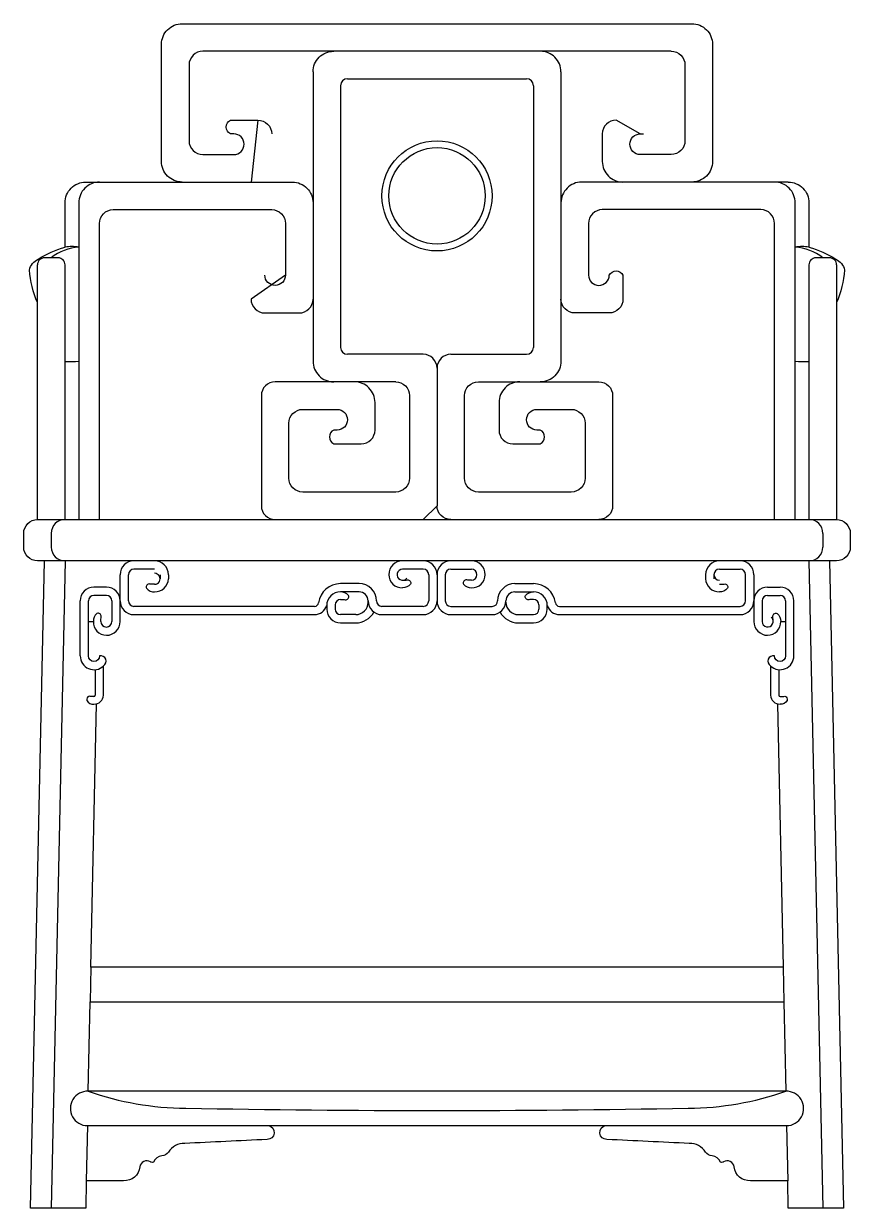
# Model space of a CAD drawing. Header units: inches. Extents: x 10 to 52.5, y 12.2 to 37.
# Drawn here: x 14.091 to 14.691, y 23.981 to 24.841 of the extents above; entities that cross this region are included whole.
import ezdxf

# ---------------------------------------------------------------- set-up
doc = ezdxf.new("R2010")
doc.units = ezdxf.units.IN
doc.header["$MEASUREMENT"] = 0
doc.layers.add('02', color=2, linetype='Continuous')
doc.layers.add('4', color=4, linetype='Continuous')

msp = doc.modelspace()

# ---------------------------------------------------------------- linework, layer by layer
at = {"layer": '02'}
for p, q in [((14.16732, 24.42222), (14.16732, 24.44122)), ((14.18632, 24.44522), (14.17132, 24.44522)), ((14.19032, 24.44122), (14.19032, 24.43822)), ((14.19632, 24.44122), (14.19632, 24.43822)), ((14.38132, 24.44522), (14.36632, 24.44522)), ((14.38532, 24.44122), (14.38532, 24.42222)), ((14.39132, 24.44122), (14.39132, 24.42222)), ((14.39732, 24.44122), (14.39732, 24.42222)), ((14.40132, 24.44522), (14.41632, 24.44522)), ((14.58632, 24.44122), (14.58632, 24.43822)), ((14.59232, 24.44122), (14.59232, 24.43822)), ((14.59632, 24.44522), (14.61132, 24.44522)), ((14.61532, 24.42222), (14.61532, 24.44122)), ((14.33482, 24.43472), (14.32126, 24.43472)), ((14.44782, 24.43472), (14.46137, 24.43472)), ((14.15132, 24.43222), (14.14232, 24.43222)), ((14.15132, 24.42622), (14.14232, 24.42622)), ((14.33482, 24.42872), (14.32126, 24.42872)), ((14.44782, 24.42872), (14.46137, 24.42872)), ((14.63132, 24.43222), (14.64032, 24.43222)), ((14.63132, 24.42622), (14.64032, 24.42622)), ((14.13232, 24.38222), (14.13232, 24.42222)), ((14.15532, 24.42222), (14.15532, 24.40722)), ((14.30243, 24.41822), (14.17132, 24.41822)), ((14.31732, 24.41927), (14.31732, 24.41622)), ((14.34132, 24.42122), (14.34132, 24.42222)), ((14.38132, 24.41822), (14.35132, 24.41822)), ((14.40132, 24.41822), (14.43132, 24.41822)), ((14.44132, 24.42122), (14.44132, 24.42222)), ((14.46532, 24.41927), (14.46532, 24.41622)), ((14.4802, 24.41822), (14.61132, 24.41822)), ((14.62732, 24.42222), (14.62732, 24.40722)), ((14.65032, 24.38222), (14.65032, 24.42222)), ((14.33232, 24.41222), (14.32132, 24.41222)), ((14.45032, 24.41222), (14.46132, 24.41222)), ((14.14322, 24.37226), (14.14322, 24.35371)), ((14.63941, 24.37226), (14.63941, 24.35371))]:
    msp.add_line(p, q, dxfattribs=at)
for points in [[(14.18632, 24.43422, -0.02748), (14.18289, 24.43442, 0.609909), (14.18048, 24.43135, 0.237863), (14.18637, 24.42877)], [(14.36632, 24.43722, 0.02748), (14.36974, 24.43742, -0.609909), (14.37216, 24.43435, -0.237863), (14.36626, 24.43177, -0.440769)], [(14.41632, 24.43722, -0.02748), (14.41289, 24.43742, 0.609909), (14.41048, 24.43435, 0.237863), (14.41637, 24.43177, 0.440769)], [(14.59632, 24.43422, 0.02748), (14.59974, 24.43442, -0.609909), (14.60216, 24.43135, -0.237863), (14.59626, 24.42877)], [(14.32132, 24.42327, -0.02748), (14.32474, 24.42307, 0.609909), (14.32716, 24.42614, 0.237863), (14.32126, 24.42872)], [(14.46132, 24.42327, 0.02748), (14.45789, 24.42307, -0.609909), (14.45548, 24.42614, -0.237863), (14.46137, 24.42872)], [(14.14732, 24.40722, -0.02748), (14.14752, 24.41064, 0.609909), (14.14445, 24.41306, 0.237863), (14.14187, 24.40717, 0.440769)], [(14.63532, 24.40722, 0.02748), (14.63511, 24.41064, -0.609909), (14.63818, 24.41306, -0.237863), (14.64077, 24.40717, -0.440769)], [(14.14222, 24.35271, -0.02748), (14.1388, 24.35291, 0.46567), (14.13724, 24.34984, 0.343837), (14.14227, 24.34726)], [(14.64041, 24.35271, 0.02748), (14.64383, 24.35291, -0.46567), (14.64539, 24.34984, -0.343837), (14.64036, 24.34726)]]:
    msp.add_lwpolyline(points, format="xyb", dxfattribs=at)
msp.add_circle((14.39132, 24.71622), 0.04, dxfattribs=at)
for centre, radius, start, end in [((14.17132, 24.44122), 0.01, 90, 180), ((14.18632, 24.44122), 0.01, 0, 90), ((14.36632, 24.44122), 0.01, 90, 180), ((14.38132, 24.44122), 0.01, 0, 90), ((14.40132, 24.44122), 0.01, 90, 180), ((14.41632, 24.44122), 0.01, 0, 90), ((14.59632, 24.44122), 0.01, 90, 180), ((14.61132, 24.44122), 0.01, 0, 90), ((14.17132, 24.44122), 0.004, 90, 180), ((14.18632, 24.43822), 0.004, 270, 90.05835), ((14.36594, 24.44139), 0.00963, 181.03234, 271.90591), ((14.36632, 24.44122), 0.004, 90, 320.56989), ((14.38132, 24.44122), 0.004, 0, 90), ((14.40132, 24.44122), 0.004, 90, 180), ((14.41632, 24.44122), 0.004, 270, 89.99996), ((14.41669, 24.44139), 0.00963, 268.09409, 358.96766), ((14.59632, 24.44122), 0.004, 90, 269.86312), ((14.61132, 24.44122), 0.004, 0, 90), ((14.18669, 24.43839), 0.00963, 268.09409, 358.96766), ((14.32126, 24.41872), 0.016, 90, 172.43916), ((14.33482, 24.42222), 0.0125, 0, 90), ((14.44782, 24.42222), 0.0125, 90, 180), ((14.46137, 24.41872), 0.016, 7.56084, 90), ((14.59594, 24.43839), 0.00963, 181.03234, 271.90591), ((14.14232, 24.42222), 0.01, 90, 180), ((14.14232, 24.42222), 0.004, 90, 180), ((14.15132, 24.42222), 0.01, 0, 90), ((14.15132, 24.42222), 0.004, 0, 90), ((14.32126, 24.41872), 0.01, 90, 180), ((14.33482, 24.42222), 0.0065, 0, 90), ((14.44782, 24.42222), 0.0065, 90, 180), ((14.46137, 24.41872), 0.01, 0, 90), ((14.63132, 24.42222), 0.01, 90, 180), ((14.63132, 24.42222), 0.004, 90, 180), ((14.64032, 24.42222), 0.01, 0, 90), ((14.64032, 24.42222), 0.004, 0, 90), ((14.17132, 24.42222), 0.004, 180, 270), ((14.30243, 24.42122), 0.003, 270, 352.43916), ((14.32132, 24.41927), 0.004, 90, 180), ((14.32132, 24.41622), 0.004, 180, 270), ((14.33232, 24.42122), 0.009, 270, 0), ((14.35132, 24.42222), 0.01, 180, 270), ((14.35132, 24.42222), 0.004, 180, 270), ((14.38132, 24.42222), 0.004, 270, 0), ((14.40132, 24.42222), 0.004, 180, 270), ((14.43132, 24.42222), 0.004, 270, 0), ((14.45032, 24.42122), 0.009, 180, 270), ((14.46132, 24.41927), 0.004, 0, 90), ((14.46132, 24.41622), 0.004, 270, 0), ((14.4802, 24.42122), 0.003, 187.56084, 270), ((14.61132, 24.42222), 0.004, 270, 0), ((14.15132, 24.40722), 0.004, 180, 359.99998), ((14.63132, 24.40722), 0.004, 180, 50.52426), ((14.14232, 24.38222), 0.01, 180, 313.67251), ((14.64032, 24.38222), 0.01, 226.32747, 359.99998), ((14.14222, 24.35371), 0.001, 270, 0), ((14.1425, 24.35398), 0.00673, 268.08242, 357.66455), ((14.64041, 24.35371), 0.001, 180, 270), ((14.20999, 24.26995), 0.21603, 250.57106, 269.74284), ((14.57264, 24.26995), 0.21603, 270.25716, 289.42894), ((14.39132, 33.83566), 9.78344, 268.932371, 271.067629)]:
    msp.add_arc(centre, radius, start, end, dxfattribs=at)
at = {"layer": '4'}
for p, q in [((14.48132, 24.80622), (14.48132, 24.59622)), ((14.32132, 24.79622), (14.32132, 24.60622)), ((14.32632, 24.80122), (14.45632, 24.80122)), ((14.46132, 24.79622), (14.46132, 24.60622)), ((14.25132, 24.75372), (14.25132, 24.75372)), ((14.53132, 24.75372), (14.53132, 24.75372)), ((14.38132, 24.60122), (14.32632, 24.60122)), ((14.40132, 24.60122), (14.45632, 24.60122)), ((14.39132, 24.59122), (14.39132, 24.49122)), ((14.10132, 24.48122), (14.68132, 24.48122)), ((14.11132, 24.47122), (14.11132, 24.46122)), ((14.67132, 24.47122), (14.67132, 24.46122)), ((14.12132, 24.45122), (14.11132, 23.98122)), ((14.66131, 24.45122), (14.67131, 23.98122)), ((14.62132, 24.44122), (14.62132, 24.40722)), ((14.14005, 24.15622), (14.13952, 24.13122)), ((14.64258, 24.15622), (14.64311, 24.13122)), ((14.1376, 24.04122), (14.13675, 24.00122)), ((14.1376, 24.04122), (14.64503, 24.04122)), ((14.64503, 24.04122), (14.64588, 24.00122))]:
    msp.add_line(p, q, dxfattribs=at)
for points in [[(14.20632, 24.72622, -0.414214), (14.19132, 24.74122), (14.19132, 24.82622, -0.414214), (14.20632, 24.84122), (14.57632, 24.84122, -0.414214), (14.59132, 24.82622), (14.59132, 24.74122, -0.414214), (14.57632, 24.72622)], [(14.56132, 24.82122), (14.22132, 24.82122, 0.414214), (14.21132, 24.81122), (14.21132, 24.75622, 0.414214), (14.22132, 24.74622), (14.24382, 24.74622, 1), (14.24382, 24.76122), (14.24132, 24.76122, -0.6), (14.24132, 24.77122), (14.26132, 24.77122, -0.414214), (14.27132, 24.76122, 0.414214)], [(14.30132, 24.80622, -0.414214), (14.31632, 24.82122)], [(14.48132, 24.80622, 0.414214), (14.46632, 24.82122)], [(14.56132, 24.82122, -0.414214), (14.57132, 24.81122), (14.57132, 24.75622, -0.414214), (14.56132, 24.74622), (14.53882, 24.74622, -1), (14.53882, 24.76122), (14.54132, 24.76122)], [(14.30132, 24.80622), (14.30132, 24.59622, 0.414214), (14.31632, 24.58122)], [(14.53882, 24.76122), (14.52132, 24.77122, 0.414214), (14.51132, 24.76122), (14.51132, 24.74122, 0.414214), (14.52632, 24.72622)], [(14.10132, 24.63872, -0.078965), (14.09544, 24.6624, -0.231211), (14.1018, 24.67018, -0.082055), (14.12132, 24.67894), (14.12132, 24.71122, -0.414214), (14.13632, 24.72622), (14.28632, 24.72622)], [(14.14632, 24.72622, 0.414214), (14.13132, 24.71122), (14.13132, 24.48122)], [(14.28632, 24.72622, -0.414214), (14.30132, 24.71122)], [(14.64632, 24.72622), (14.49632, 24.72622, 0.414214), (14.48132, 24.71122)], [(14.65132, 24.48122), (14.65132, 24.71122, 0.414214), (14.63632, 24.72622, 0.414214)], [(14.64632, 24.72622, -0.414214), (14.66132, 24.71122), (14.66132, 24.67894, -0.082055), (14.68084, 24.67018, -0.231211), (14.68719, 24.6624, -0.078965), (14.68132, 24.63872)], [(14.14632, 24.48122), (14.14632, 24.69622, -0.414214), (14.15632, 24.70622), (14.27132, 24.70622, -0.414214), (14.28132, 24.69622), (14.28132, 24.65872, -1), (14.26632, 24.65872, 1)], [(14.63632, 24.48122), (14.63632, 24.69622, 0.414214), (14.62632, 24.70622), (14.51132, 24.70622, 0.414214), (14.50132, 24.69622), (14.50132, 24.65872, 1), (14.51632, 24.65872, -0.6), (14.52632, 24.65872), (14.52632, 24.64122, -0.414214), (14.51632, 24.63122), (14.49132, 24.63122, -0.414214), (14.48132, 24.64122)], [(14.68132, 24.45122), (14.10132, 24.45122, -0.414214), (14.09132, 24.46122), (14.09132, 24.47122, -0.414214), (14.10132, 24.48122), (14.10132, 24.66622)], [(14.12132, 24.48122), (14.12132, 24.66622, 0.414214), (14.11632, 24.67122), (14.10632, 24.67122, 0.414214), (14.10132, 24.66622)], [(14.68132, 24.66622, 0.414214), (14.67632, 24.67122), (14.66632, 24.67122, 0.414214), (14.66132, 24.66622), (14.66132, 24.48122)], [(14.68132, 24.66622), (14.68132, 24.48122, -0.414214), (14.69132, 24.47122), (14.69132, 24.46122, -0.414214), (14.68132, 24.45122)], [(14.28132, 24.65872), (14.25632, 24.64122, 0.414214), (14.26632, 24.63122), (14.29132, 24.63122, 0.414214), (14.30132, 24.64122)], [(14.48132, 24.59622, -0.414214), (14.46632, 24.58122)], [(14.36132, 24.58122), (14.27382, 24.58122, 0.414214), (14.26382, 24.57122), (14.26382, 24.49122, 0.414214), (14.27382, 24.48122)], [(14.36132, 24.58122, -0.414214), (14.37132, 24.57122), (14.37132, 24.51122, -0.414214), (14.36132, 24.50122), (14.29382, 24.50122, -0.414214), (14.28382, 24.51122), (14.28382, 24.55122, -0.414214), (14.29382, 24.56122), (14.31882, 24.56122, -0.414214)], [(14.31882, 24.56122, -1), (14.31882, 24.54622), (14.31632, 24.54622, 0.6), (14.31632, 24.53622), (14.33632, 24.53622, 0.414214), (14.34632, 24.54622), (14.34632, 24.56622, 0.414214), (14.33132, 24.58122)], [(14.46382, 24.54622, -1), (14.46382, 24.56122), (14.48882, 24.56122, -0.414214), (14.49882, 24.55122), (14.49882, 24.51122, -0.414214), (14.48882, 24.50122), (14.42132, 24.50122, -0.414214), (14.41132, 24.51122), (14.41132, 24.57122, -0.414214), (14.42132, 24.58122), (14.50882, 24.58122)], [(14.45132, 24.58122, 0.414214), (14.43632, 24.56622), (14.43632, 24.54622, 0.414214), (14.44632, 24.53622), (14.46632, 24.53622, 0.6), (14.46632, 24.54622), (14.46382, 24.54622, -0.414214)], [(14.50882, 24.58122, -0.414214), (14.51882, 24.57122), (14.51882, 24.49122, -0.414214), (14.50882, 24.48122)], [(14.40132, 24.48122, -0.414214), (14.39132, 24.49122), (14.38132, 24.48122)], [(14.26891, 24.04122, -0.932043), (14.26798, 24.03122, -0.000795), (14.20816, 24.0283, 0.263375), (14.19631, 24.02203, -0.23603), (14.1917, 24.01929, 0.297634), (14.18565, 24.01466, -0.255401), (14.18373, 24.01466, -0.016565), (14.18329, 24.01492, 0.555447), (14.17564, 24.01125, -0.400049), (14.16374, 24.00122), (14.13675, 24.00122), (14.13633, 23.98122), (14.09632, 23.98122), (14.10632, 24.45122)], [(14.67631, 24.45122), (14.68631, 23.98122), (14.64631, 23.98122), (14.64588, 24.00122), (14.61889, 24.00122, -0.400049), (14.607, 24.01125, 0.555447), (14.59934, 24.01492, -0.016565), (14.5989, 24.01466, -0.255401), (14.59698, 24.01466, 0.297634), (14.59093, 24.01929, -0.23603), (14.58632, 24.02203, 0.263375), (14.57447, 24.0283, -0.000795), (14.51465, 24.03122, -0.932043), (14.51372, 24.04122)], [(14.13832, 24.40717), (14.14187, 24.40717, 0.418686), (14.15132, 24.39722, 0.414214), (14.16132, 24.40722), (14.16132, 24.44122)], [(14.14922, 24.35371), (14.14922, 24.37499, 0.865456), (14.14632, 24.38222, -1), (14.13832, 24.38222), (14.13832, 24.42222)], [(14.16132, 24.42222, 0.414214), (14.17132, 24.41222), (14.30243, 24.41222, 0.316896), (14.31126, 24.41872), (14.31132, 24.41622, 0.414214), (14.32132, 24.40622), (14.33232, 24.40622, 0.275328), (14.34551, 24.41408, 0.156192)], [(14.35132, 24.41222), (14.38132, 24.41222, 0.414214), (14.39132, 24.42222, 0.414214), (14.40132, 24.41222), (14.43132, 24.41222, 0.414213), (14.44132, 24.42222)], [(14.43712, 24.41408, 0.275328), (14.45032, 24.40622), (14.46132, 24.40622, 0.414214), (14.47132, 24.41622), (14.47137, 24.41872, 0.316896), (14.4802, 24.41222), (14.61132, 24.41222, 0.414214), (14.62132, 24.42222)], [(14.64432, 24.42222), (14.64432, 24.38222, -1), (14.63632, 24.38222, 0.865456), (14.63341, 24.37499), (14.63341, 24.35371, 0.412079), (14.64036, 24.34726)], [(14.62132, 24.40722, 0.414214), (14.63132, 24.39722, 0.418686), (14.64077, 24.40717), (14.64432, 24.40717)], [(14.63851, 24.34745), (14.64258, 24.15622), (14.14005, 24.15622), (14.14412, 24.34745, 0.333306)]]:
    msp.add_lwpolyline(points, format="xyb", dxfattribs=at)
msp.add_lwpolyline([(14.26132, 24.77122), (14.25632, 24.72622)], dxfattribs=at)
msp.add_lwpolyline([(14.13813, 24.06622), (14.13952, 24.13122), (14.64311, 24.13122), (14.6445, 24.06622)], close=True, dxfattribs=at)
msp.add_circle((14.39132, 24.71622), 0.035, dxfattribs=at)
for centre, radius, start, end in [((14.32632, 24.79622), 0.005, 90, 180), ((14.45632, 24.79622), 0.005, 0, 90), ((14.13362, 24.64323), 0.03579, 93.68554, 128.54235), ((14.12632, 24.65453), 0.02492, 78.42412, 101.57588), ((14.65632, 24.65453), 0.02492, 78.42412, 101.57588), ((14.64902, 24.64323), 0.03579, 51.45765, 86.31446), ((14.32632, 24.60622), 0.005, 180, 270), ((14.45632, 24.60622), 0.005, 270, 0), ((14.12376, 24.69222), 0.0963, 268.54591, 274.50031), ((14.38132, 24.59122), 0.01, 0, 90), ((14.40132, 24.59122), 0.01, 90, 180), ((14.65887, 24.69222), 0.0963, 265.49969, 271.45409), ((14.12132, 24.47122), 0.01, 90, 180), ((14.66132, 24.47122), 0.01, 0, 90), ((14.12132, 24.46122), 0.01, 180, 270), ((14.66132, 24.46122), 0.01, 270, 0), ((14.1377, 24.05372), 0.0125, 87.99769, 269.56456), ((14.64493, 24.05372), 0.0125, 270.43544, 92.00231)]:
    msp.add_arc(centre, radius, start, end, dxfattribs=at)

doc.saveas('drawing.dxf')
